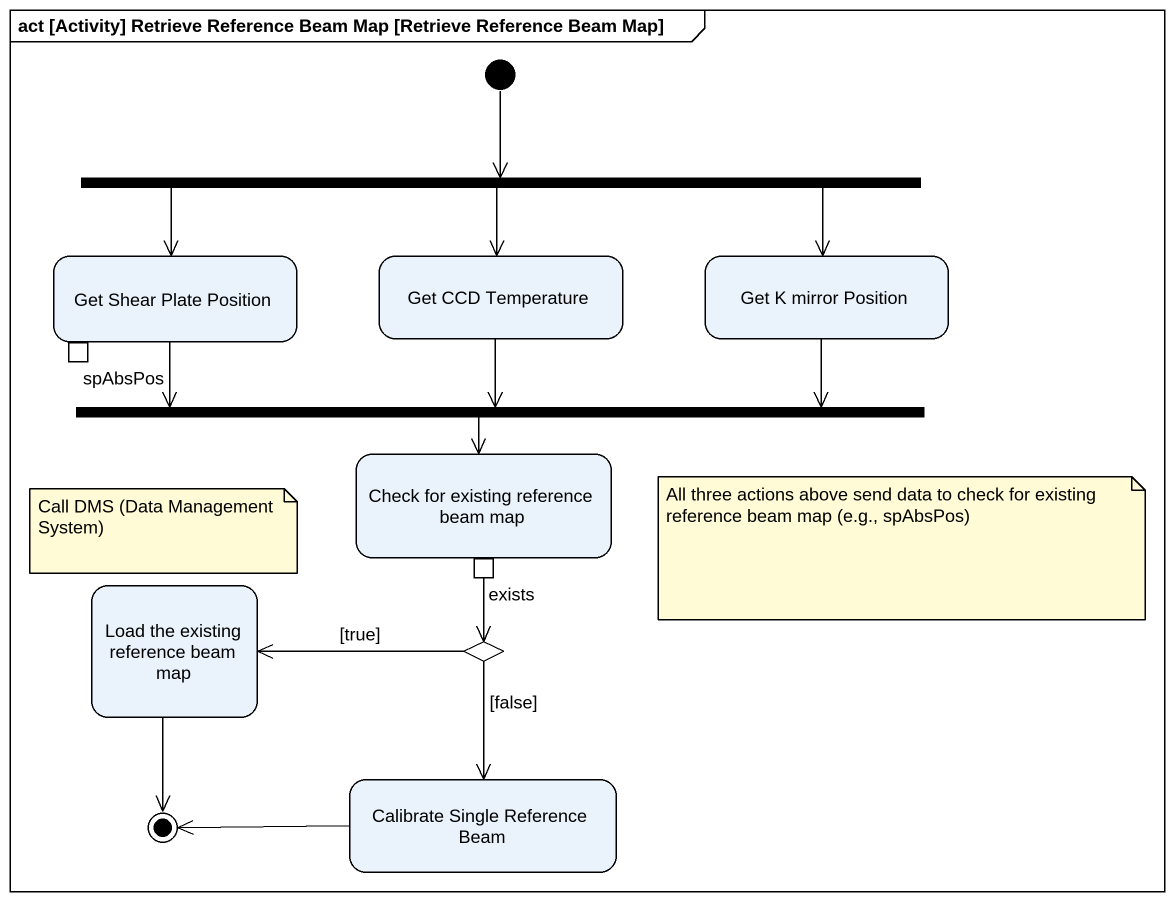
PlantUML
@startuml
mainframe act [Activity] Retrieve Reference Beam Map [Retrieve Reference Beam Map]
hide empty description
state fork1 <<fork>>
state "Get Shear Plate Position" as Get_Shear_Plate_Position {
  state spAbsPos <<outputPin>>
}
state "Get CCD Temperature" as Get_CCD_Temperature
state "Get K mirror Position" as Get_K_mirror_Position
state fork2 <<join>>
state "Check for existing reference beam map" as Check_for_existing {
  state exists <<outputPin>>
}
state "Load the existing reference beam map" as Load_the_existing_reference
state choice1 <<choice>>
state "Calibrate Single Reference Beam" as Calibrate_Single_Reference
[*] --> fork1
fork1 -left-> Get_Shear_Plate_Position
fork1 --> Get_CCD_Temperature
fork1 -right-> Get_K_mirror_Position
Get_Shear_Plate_Position -right-> fork2
Get_CCD_Temperature --> fork2
Get_K_mirror_Position -left-> fork2
fork2 --> Check_for_existing
exists --> choice1
choice1 -left-> Load_the_existing_reference : [true]
choice1 --> Calibrate_Single_Reference : [false]
Load_the_existing_reference --> [*]
Calibrate_Single_Reference -left-> [*]
note as N1
  Call DMS (Data Management System)
end note
note as N2
  All three actions above send data to check for existing reference beam map (e.g., spAbsPos)
end note
@enduml
